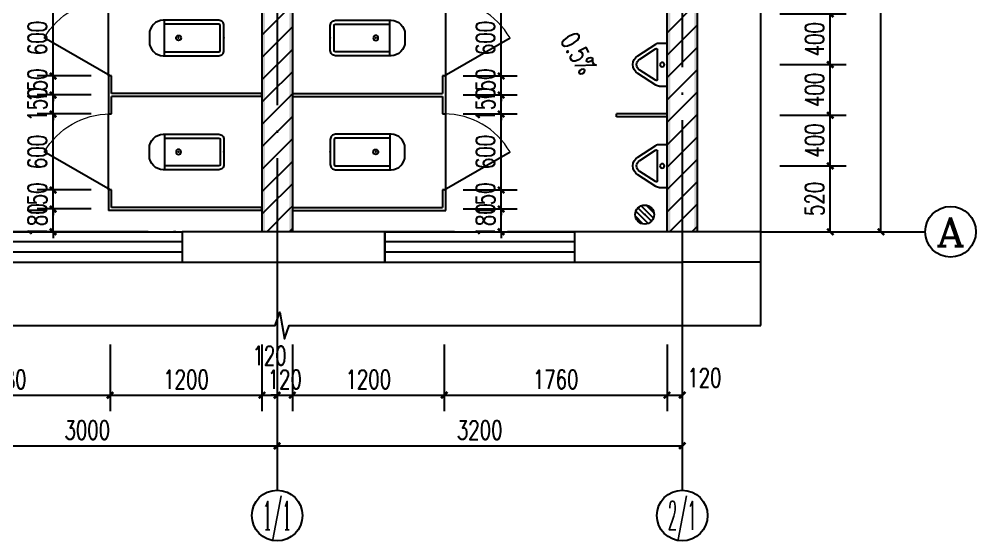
# Model space of a CAD drawing. Extents: x 13898408 to 14113608, y -853943 to -68012.
# Drawn here: x 14096503 to 14104062, y -836225 to -832106 of the extents above; entities that cross this region are included whole.
import ezdxf
from ezdxf.enums import TextEntityAlignment as Align

# ---------------------------------------------------------------- set-up
doc = ezdxf.new("R2010")
doc.units = 0
doc.header["$LTSCALE"] = 1000
doc.header["$MEASUREMENT"] = 0
doc.linetypes.add('DOTE', pattern=[2.42, 2, -0.2, 0.02, -0.2])
for name, color, linetype in [('AXIS', 3, 'Continuous'), ('AXIS_TEXT', 7, 'Continuous'), ('DIM_SYMB', 3, 'Continuous'), ('DOTE', 1, 'DOTE'), ('LVTRY', 6, 'Continuous'), ('PUB_DIM', 3, 'Continuous'), ('PUB_HATCH', 8, 'Continuous'), ('PUB_TEXT', 7, 'Continuous'), ('PUB_WALL', 9, 'Continuous'), ('WALL', 9, 'Continuous'), ('WALL-PARAPET', 6, 'Continuous'), ('WINDOW', 4, 'Continuous')]:
    doc.layers.add(name, color=color, linetype=linetype)
doc.styles.add('_TCH_AXIS', font='COMPLEX', dxfattribs={"bigfont": 'GBCBIG'})
doc.styles.add('_TCH_DIM', font='SIMPLEX', dxfattribs={"bigfont": 'GBCBIG'})
doc.styles.add('_TCH_DIM_T3', font='SIMPLEX', dxfattribs={"width": 0.705882, "bigfont": 'GBCBIG'})
doc.styles.add('COMPLEX', font='COMPLEX')
doc.dimstyles.new('_TCH_ARCH&&50', dxfattribs={"dimtxt": 148.75, "dimasz": 50, "dimexe": 125, "dimexo": 150, "dimgap": 50, "dimtad": 1, "dimdec": 0, "dimzin": 0, "dimdsep": 46, "dimtxsty": '_TCH_DIM_T3', "dimblk": 'ARCHTICK', "dimcen": 0.09, "dimclrt": 7, "dimazin": 2, "dimtfac": 1, "dimtdec": 0, "dimtix": 1, "dimtmove": 2, "dimatfit": 3, "dimfxl": 0, "dimtolj": 1, "dimtzin": 0, "dimarcsym": 0})
pattern_1 = [(45, (0, 89.76), (-88.388383, 88.388383), [])]

# ---------------------------------------------------------------- blocks, each defined once
blk = doc.blocks.new('$lvtry$00000171')
for p, q in [((-74.2, 10.6), (-10.6, 74.2)), ((-69.8, -27.4), (27.4, 69.8)), ((-53, -53), (53, 53)), ((-27.4, -69.8), (69.8, 27.4)), ((10.6, -74.2), (74.2, -10.6))]:
    blk.add_line(p, q)
blk.add_circle((0, 0), 75)
blk.add_point((0, 0))
blk = doc.blocks.new('$lvtry$00000007')
for p, q in [((-170, 0, 0), (170, 0, 0)), ((-170, -61.1, 0), (-170, 0, 0)), ((170, -61.1, 0), (170, 0, 0)), ((-161.9, -88.4, 0), (-69.3, -230.6, 0)), ((-124.2, -91.5, 0), (-43.3, -215.6, 0)), ((-115.8, -76, 0), (115.8, -76, 0)), ((43.3, -215.6, 0), (124.2, -91.5, 0)), ((69.3, -230.6, 0), (161.9, -88.4, 0))]:
    blk.add_line(p, q)
blk.add_circle((0, -38, 0), 17.7)
for centre, radius, start, end in [((-120, -61.1, 0), 50, 180, 213.0863), ((120, -61.1, 0), 50, 326.9137, 0), ((-115.8, -86, 0), 10, 90, 213.0863), ((115.8, -86, 0), 10, 326.9137, 90), ((0, -190.6, 0), 50, 210, 330), ((0, -190.6, 0), 80, 210, 330)]:
    blk.add_arc(centre, radius, start, end)
blk = doc.blocks.new('$TCHSYS$APDOOR2D')
blk.add_line((0.5, 0), (0, 0.866))
at = {"lineweight": 13}
blk.add_arc((0.5, 0), 1, 120, 180, dxfattribs=at)
blk = doc.blocks.new('$lvtry$00000200')
at = {"color": 0}
for p, q in [((-109.8, -40, 0), (-109.8, -469.7, 0)), ((99.8, -30, 0), (-99.8, -30, 0)), ((109.8, -469.7, 0), (109.8, -40, 0))]:
    blk.add_line(p, q, dxfattribs=at)
at = {"color": 0, "elevation": 0}
blk.add_lwpolyline([(99.8, 0), (-99.8, 0, 0.414214), (-139.8, -40), (-139.8, -479.7, 0.414214), (-29.8, -589.7), (29.8, -589.7, 0.414214), (139.8, -479.7), (139.8, -40, 0.414214)], format="xyb", close=True, dxfattribs=at)
blk.add_lwpolyline([(139.8, -469.7), (-139.8, -469.7)], dxfattribs=at)
at = {"color": 0}
blk.add_circle((0, -358.6, 0), 20, dxfattribs=at)
for centre, start, end in [((-99.8, -40, 0), 90, 180), ((99.8, -40, 0), 0, 90)]:
    blk.add_arc(centre, 10, start, end, dxfattribs=at)
for p in [(0, 0), (0, -358.6, 0)]:
    blk.add_point(p, dxfattribs=at)
blk = doc.blocks.new('$TCHSYS$WIN2D')
for p, q in [((-0.5, 0.5), (0.5, 0.5)), ((-0.5, 0.5), (-0.5, -0.5)), ((0.5, 0.5), (0.5, -0.5)), ((0.5, 0.1667), (-0.5, 0.1667)), ((0.5, -0.1667), (-0.5, -0.1667)), ((-0.5, -0.5), (0.5, -0.5))]:
    blk.add_line(p, q)
blk = doc.blocks.new('_AXISO')
blk.add_circle((0, 0), 0.5)
at = {"layer": 'AXIS_TEXT', "style": 'COMPLEX', "width": 1.041667}
blk.add_attdef('A', text='', height=0.56, dxfattribs=at).set_placement((-0.25, -0.28), (0.25, -0.28), align=Align.FIT)
blk = doc.blocks.new('_ArchTick')
at = {"color": 0, "linetype": 'ByBlock', "const_width": 0.4}
blk.add_lwpolyline([(-0.5, -0.5), (0.5, 0.5)], dxfattribs=at)
blk = doc.blocks.new('*D898')
at = {"layer": 'AXIS', "color": 0, "lineweight": -2}
for p, q in [((14098541.8, -834674.5), (14098541.8, -835599.5)), ((14101741.8, -834674.5), (14101741.8, -835599.5)), ((14098541.8, -835474.5), (14101741.8, -835474.5))]:
    blk.add_line(p, q, dxfattribs=at)
at = {"layer": 'Defpoints', "color": 0}
for p in [(14098541.8, -834524.5), (14101741.8, -834524.5), (14101741.8, -835474.5)]:
    blk.add_point(p, dxfattribs=at)
at = {"layer": 'AXIS', "color": 0, "lineweight": -2, "xscale": 50, "yscale": 50, "zscale": 50, "rotation": 180}
blk.add_blockref('_ArchTick', (14098541.8, -835474.5), dxfattribs=at)
at = {"layer": 'AXIS', "color": 0, "lineweight": -2, "xscale": 50, "yscale": 50, "zscale": 50}
blk.add_blockref('_ArchTick', (14101741.8, -835474.5), dxfattribs=at)
at = {"layer": 'AXIS', "color": 7, "insert": (14100141.8, -835350.2), "char_height": 148.75, "attachment_point": 5, "style": '_TCH_DIM_T3'}
blk.add_mtext('\\A1;3200', dxfattribs=at)
blk = doc.blocks.new('*D899')
at = {"layer": 'AXIS', "color": 0, "lineweight": -2}
for p, q in [((14095541.8, -834674.5), (14095541.8, -835599.5)), ((14098541.8, -834674.5), (14098541.8, -835599.5)), ((14095541.8, -835474.5), (14098541.8, -835474.5))]:
    blk.add_line(p, q, dxfattribs=at)
at = {"layer": 'Defpoints', "color": 0}
for p in [(14095541.8, -834524.5), (14098541.8, -834524.5), (14098541.8, -835474.5)]:
    blk.add_point(p, dxfattribs=at)
at = {"layer": 'AXIS', "color": 0, "lineweight": -2, "xscale": 50, "yscale": 50, "zscale": 50, "rotation": 180}
blk.add_blockref('_ArchTick', (14095541.8, -835474.5), dxfattribs=at)
at = {"layer": 'AXIS', "color": 0, "lineweight": -2, "xscale": 50, "yscale": 50, "zscale": 50}
blk.add_blockref('_ArchTick', (14098541.8, -835474.5), dxfattribs=at)
at = {"layer": 'AXIS', "color": 7, "insert": (14097041.8, -835350.2), "char_height": 148.75, "attachment_point": 5, "style": '_TCH_DIM_T3'}
blk.add_mtext('\\A1;3000', dxfattribs=at)
blk = doc.blocks.new('*D900')
at = {"layer": 'AXIS', "color": 0, "lineweight": -2}
for p, q in [((14101621.8, -834674.5), (14101621.8, -835199.5)), ((14101741.8, -834674.5), (14101741.8, -835199.5)), ((14101621.8, -835074.5), (14101741.8, -835074.5))]:
    blk.add_line(p, q, dxfattribs=at)
at = {"layer": 'Defpoints', "color": 0}
for p in [(14101621.8, -834524.5), (14101741.8, -834524.5), (14101741.8, -835074.5)]:
    blk.add_point(p, dxfattribs=at)
at = {"layer": 'AXIS', "color": 0, "lineweight": -2, "xscale": 50, "yscale": 50, "zscale": 50, "rotation": 180}
blk.add_blockref('_ArchTick', (14101621.8, -835074.5), dxfattribs=at)
at = {"layer": 'AXIS', "color": 0, "lineweight": -2, "xscale": 50, "yscale": 50, "zscale": 50}
blk.add_blockref('_ArchTick', (14101741.8, -835074.5), dxfattribs=at)
at = {"layer": 'AXIS', "color": 7, "insert": (14101916.8, -834937), "char_height": 148.75, "attachment_point": 5, "style": '_TCH_DIM_T3'}
blk.add_mtext('\\A1;120', dxfattribs=at)
blk = doc.blocks.new('*D901')
at = {"layer": 'AXIS', "color": 0, "lineweight": -2}
for p, q in [((14099861.8, -834674.5), (14099861.8, -835199.5)), ((14101621.8, -834674.5), (14101621.8, -835199.5)), ((14099861.8, -835074.5), (14101621.8, -835074.5))]:
    blk.add_line(p, q, dxfattribs=at)
at = {"layer": 'Defpoints', "color": 0}
for p in [(14099861.8, -834524.5), (14101621.8, -834524.5), (14101621.8, -835074.5)]:
    blk.add_point(p, dxfattribs=at)
at = {"layer": 'AXIS', "color": 0, "lineweight": -2, "xscale": 50, "yscale": 50, "zscale": 50, "rotation": 180}
blk.add_blockref('_ArchTick', (14099861.8, -835074.5), dxfattribs=at)
at = {"layer": 'AXIS', "color": 0, "lineweight": -2, "xscale": 50, "yscale": 50, "zscale": 50}
blk.add_blockref('_ArchTick', (14101621.8, -835074.5), dxfattribs=at)
at = {"layer": 'AXIS', "color": 7, "insert": (14100741.8, -834950.2), "char_height": 148.75, "attachment_point": 5, "style": '_TCH_DIM_T3'}
blk.add_mtext('\\A1;1760', dxfattribs=at)
blk = doc.blocks.new('*D902')
at = {"layer": 'AXIS', "color": 0, "lineweight": -2}
for p, q in [((14098661.8, -834674.5), (14098661.8, -835199.5)), ((14099861.8, -834674.5), (14099861.8, -835199.5)), ((14098661.8, -835074.5), (14099861.8, -835074.5))]:
    blk.add_line(p, q, dxfattribs=at)
at = {"layer": 'Defpoints', "color": 0}
for p in [(14098661.8, -834524.5), (14099861.8, -834524.5), (14099861.8, -835074.5)]:
    blk.add_point(p, dxfattribs=at)
at = {"layer": 'AXIS', "color": 0, "lineweight": -2, "xscale": 50, "yscale": 50, "zscale": 50, "rotation": 180}
blk.add_blockref('_ArchTick', (14098661.8, -835074.5), dxfattribs=at)
at = {"layer": 'AXIS', "color": 0, "lineweight": -2, "xscale": 50, "yscale": 50, "zscale": 50}
blk.add_blockref('_ArchTick', (14099861.8, -835074.5), dxfattribs=at)
at = {"layer": 'AXIS', "color": 7, "insert": (14099261.8, -834950.2), "char_height": 148.75, "attachment_point": 5, "style": '_TCH_DIM_T3'}
blk.add_mtext('\\A1;1200', dxfattribs=at)
blk = doc.blocks.new('*D903')
at = {"layer": 'AXIS', "color": 0, "lineweight": -2}
for p, q in [((14098541.8, -834674.5), (14098541.8, -835199.5)), ((14098661.8, -834674.5), (14098661.8, -835199.5)), ((14098541.8, -835074.5), (14098491.8, -835074.5)), ((14098541.8, -835074.5), (14098661.8, -835074.5)), ((14098661.8, -835074.5), (14098711.8, -835074.5))]:
    blk.add_line(p, q, dxfattribs=at)
at = {"layer": 'Defpoints', "color": 0}
for p in [(14098541.8, -834524.5), (14098661.8, -834524.5), (14098661.8, -835074.5)]:
    blk.add_point(p, dxfattribs=at)
at = {"layer": 'AXIS', "color": 0, "lineweight": -2, "xscale": 50, "yscale": 50, "zscale": 50}
blk.add_blockref('_ArchTick', (14098541.8, -835074.5), dxfattribs=at)
at = {"layer": 'AXIS', "color": 0, "lineweight": -2, "xscale": 50, "yscale": 50, "zscale": 50, "rotation": 180}
blk.add_blockref('_ArchTick', (14098661.8, -835074.5), dxfattribs=at)
at = {"layer": 'AXIS', "color": 7, "insert": (14098601.8, -834950.2), "char_height": 148.75, "attachment_point": 5, "style": '_TCH_DIM_T3'}
blk.add_mtext('\\A1;120', dxfattribs=at)
blk = doc.blocks.new('*D904')
at = {"layer": 'AXIS', "color": 0, "lineweight": -2}
for p, q in [((14098421.8, -834674.5), (14098421.8, -835199.5)), ((14098541.8, -834674.5), (14098541.8, -835199.5)), ((14098421.8, -835074.5), (14098541.8, -835074.5))]:
    blk.add_line(p, q, dxfattribs=at)
at = {"layer": 'Defpoints', "color": 0}
for p in [(14098421.8, -834524.5), (14098541.8, -834524.5), (14098541.8, -835074.5)]:
    blk.add_point(p, dxfattribs=at)
at = {"layer": 'AXIS', "color": 0, "lineweight": -2, "xscale": 50, "yscale": 50, "zscale": 50, "rotation": 180}
blk.add_blockref('_ArchTick', (14098421.8, -835074.5), dxfattribs=at)
at = {"layer": 'AXIS', "color": 0, "lineweight": -2, "xscale": 50, "yscale": 50, "zscale": 50}
blk.add_blockref('_ArchTick', (14098541.8, -835074.5), dxfattribs=at)
at = {"layer": 'AXIS', "color": 7, "insert": (14098481.8, -834762), "char_height": 148.75, "attachment_point": 5, "style": '_TCH_DIM_T3'}
blk.add_mtext('\\A1;120', dxfattribs=at)
blk = doc.blocks.new('*D905')
at = {"layer": 'AXIS', "color": 0, "lineweight": -2}
for p, q in [((14097221.8, -834674.5), (14097221.8, -835199.5)), ((14098421.8, -834674.5), (14098421.8, -835199.5)), ((14097221.8, -835074.5), (14098421.8, -835074.5))]:
    blk.add_line(p, q, dxfattribs=at)
at = {"layer": 'Defpoints', "color": 0}
for p in [(14097221.8, -834524.5), (14098421.8, -834524.5), (14098421.8, -835074.5)]:
    blk.add_point(p, dxfattribs=at)
at = {"layer": 'AXIS', "color": 0, "lineweight": -2, "xscale": 50, "yscale": 50, "zscale": 50, "rotation": 180}
blk.add_blockref('_ArchTick', (14097221.8, -835074.5), dxfattribs=at)
at = {"layer": 'AXIS', "color": 0, "lineweight": -2, "xscale": 50, "yscale": 50, "zscale": 50}
blk.add_blockref('_ArchTick', (14098421.8, -835074.5), dxfattribs=at)
at = {"layer": 'AXIS', "color": 7, "insert": (14097821.8, -834950.2), "char_height": 148.75, "attachment_point": 5, "style": '_TCH_DIM_T3'}
blk.add_mtext('\\A1;1200', dxfattribs=at)
blk = doc.blocks.new('*D906')
at = {"layer": 'AXIS', "color": 0, "lineweight": -2}
for p, q in [((14095541.8, -834674.5), (14095541.8, -835199.5)), ((14097221.8, -834674.5), (14097221.8, -835199.5)), ((14095541.8, -835074.5), (14097221.8, -835074.5))]:
    blk.add_line(p, q, dxfattribs=at)
at = {"layer": 'Defpoints', "color": 0}
for p in [(14095541.8, -834524.5), (14097221.8, -834524.5), (14097221.8, -835074.5)]:
    blk.add_point(p, dxfattribs=at)
at = {"layer": 'AXIS', "color": 0, "lineweight": -2, "xscale": 50, "yscale": 50, "zscale": 50, "rotation": 180}
blk.add_blockref('_ArchTick', (14095541.8, -835074.5), dxfattribs=at)
at = {"layer": 'AXIS', "color": 0, "lineweight": -2, "xscale": 50, "yscale": 50, "zscale": 50}
blk.add_blockref('_ArchTick', (14097221.8, -835074.5), dxfattribs=at)
at = {"layer": 'AXIS', "color": 7, "insert": (14096381.8, -834950.2), "char_height": 148.75, "attachment_point": 5, "style": '_TCH_DIM_T3'}
blk.add_mtext('\\A1;1680', dxfattribs=at)
blk = doc.blocks.new('*D907')
at = {"layer": 'AXIS', "color": 0, "lineweight": -2}
for p, q in [((14102511.8, -828684.5), (14103436.8, -828684.5)), ((14103311.8, -833784.5), (14103311.8, -828684.5)), ((14102511.8, -833784.5), (14103436.8, -833784.5))]:
    blk.add_line(p, q, dxfattribs=at)
at = {"layer": 'Defpoints', "color": 0}
for p in [(14102361.8, -828684.5), (14103311.8, -828684.5), (14102361.8, -833784.5)]:
    blk.add_point(p, dxfattribs=at)
at = {"layer": 'AXIS', "color": 0, "lineweight": -2, "xscale": 50, "yscale": 50, "zscale": 50}
for p, rotation in [((14103311.8, -828684.5), 90), ((14103311.8, -833784.5), 270)]:
    blk.add_blockref('_ArchTick', p, dxfattribs=dict(at, rotation=rotation))
at = {"layer": 'AXIS', "color": 7, "insert": (14103187.4, -831234.5), "char_height": 148.75, "attachment_point": 5, "rotation": 90, "style": '_TCH_DIM_T3'}
blk.add_mtext('\\A1;5100', dxfattribs=at)
blk = doc.blocks.new('*D908')
at = {"layer": 'AXIS', "color": 0, "lineweight": -2}
for p, q in [((14102511.8, -833264.5), (14103036.8, -833264.5)), ((14102911.8, -833784.5), (14102911.8, -833264.5)), ((14102511.8, -833784.5), (14103036.8, -833784.5))]:
    blk.add_line(p, q, dxfattribs=at)
at = {"layer": 'Defpoints', "color": 0}
for p in [(14102361.8, -833264.5), (14102911.8, -833264.5), (14102361.8, -833784.5)]:
    blk.add_point(p, dxfattribs=at)
at = {"layer": 'AXIS', "color": 0, "lineweight": -2, "xscale": 50, "yscale": 50, "zscale": 50}
for p, rotation in [((14102911.8, -833264.5), 90), ((14102911.8, -833784.5), 270)]:
    blk.add_blockref('_ArchTick', p, dxfattribs=dict(at, rotation=rotation))
at = {"layer": 'AXIS', "color": 7, "insert": (14102787.4, -833524.5), "char_height": 148.75, "attachment_point": 5, "rotation": 90, "style": '_TCH_DIM_T3'}
blk.add_mtext('\\A1;520', dxfattribs=at)
blk = doc.blocks.new('*D909')
at = {"layer": 'AXIS', "color": 0, "lineweight": -2}
for p, q in [((14102511.8, -832864.5), (14103036.8, -832864.5)), ((14102911.8, -833264.5), (14102911.8, -832864.5)), ((14102511.8, -833264.5), (14103036.8, -833264.5))]:
    blk.add_line(p, q, dxfattribs=at)
at = {"layer": 'Defpoints', "color": 0}
for p in [(14102361.8, -832864.5), (14102911.8, -832864.5), (14102361.8, -833264.5)]:
    blk.add_point(p, dxfattribs=at)
at = {"layer": 'AXIS', "color": 0, "lineweight": -2, "xscale": 50, "yscale": 50, "zscale": 50}
for p, rotation in [((14102911.8, -832864.5), 90), ((14102911.8, -833264.5), 270)]:
    blk.add_blockref('_ArchTick', p, dxfattribs=dict(at, rotation=rotation))
at = {"layer": 'AXIS', "color": 7, "insert": (14102787.4, -833064.5), "char_height": 148.75, "attachment_point": 5, "rotation": 90, "style": '_TCH_DIM_T3'}
blk.add_mtext('\\A1;400', dxfattribs=at)
blk = doc.blocks.new('*D910')
at = {"layer": 'AXIS', "color": 0, "lineweight": -2}
for p, q in [((14102511.8, -832464.5), (14103036.8, -832464.5)), ((14102911.8, -832864.5), (14102911.8, -832464.5)), ((14102511.8, -832864.5), (14103036.8, -832864.5))]:
    blk.add_line(p, q, dxfattribs=at)
at = {"layer": 'Defpoints', "color": 0}
for p in [(14102361.8, -832464.5), (14102911.8, -832464.5), (14102361.8, -832864.5)]:
    blk.add_point(p, dxfattribs=at)
at = {"layer": 'AXIS', "color": 0, "lineweight": -2, "xscale": 50, "yscale": 50, "zscale": 50}
for p, rotation in [((14102911.8, -832464.5), 90), ((14102911.8, -832864.5), 270)]:
    blk.add_blockref('_ArchTick', p, dxfattribs=dict(at, rotation=rotation))
at = {"layer": 'AXIS', "color": 7, "insert": (14102787.4, -832664.5), "char_height": 148.75, "attachment_point": 5, "rotation": 90, "style": '_TCH_DIM_T3'}
blk.add_mtext('\\A1;400', dxfattribs=at)
blk = doc.blocks.new('*D911')
at = {"layer": 'AXIS', "color": 0, "lineweight": -2}
for p, q in [((14102511.8, -832064.5), (14103036.8, -832064.5)), ((14102911.8, -832464.5), (14102911.8, -832064.5)), ((14102511.8, -832464.5), (14103036.8, -832464.5))]:
    blk.add_line(p, q, dxfattribs=at)
at = {"layer": 'Defpoints', "color": 0}
for p in [(14102361.8, -832064.5), (14102911.8, -832064.5), (14102361.8, -832464.5)]:
    blk.add_point(p, dxfattribs=at)
at = {"layer": 'AXIS', "color": 0, "lineweight": -2, "xscale": 50, "yscale": 50, "zscale": 50}
for p, rotation in [((14102911.8, -832064.5), 90), ((14102911.8, -832464.5), 270)]:
    blk.add_blockref('_ArchTick', p, dxfattribs=dict(at, rotation=rotation))
at = {"layer": 'AXIS', "color": 7, "insert": (14102787.4, -832264.5), "char_height": 148.75, "attachment_point": 5, "rotation": 90, "style": '_TCH_DIM_T3'}
blk.add_mtext('\\A1;400', dxfattribs=at)
blk = doc.blocks.new('*D930')
at = {"layer": 'Defpoints', "color": 0}
for p in [(14096771.8, -833604.5), (14097221.8, -833604.5), (14097221.8, -833784.5)]:
    blk.add_point(p, dxfattribs=at)
at = {"layer": 'PUB_DIM', "color": 0, "lineweight": -2}
for p, q in [((14097071.8, -833604.5), (14096646.8, -833604.5)), ((14096771.8, -833604.5), (14096771.8, -833554.5)), ((14096771.8, -833784.5), (14096771.8, -833604.5)), ((14097071.8, -833784.5), (14096646.8, -833784.5)), ((14096771.8, -833784.5), (14096771.8, -833834.5))]:
    blk.add_line(p, q, dxfattribs=at)
at = {"layer": 'PUB_DIM', "color": 0, "lineweight": -2, "xscale": 50, "yscale": 50, "zscale": 50}
for p, rotation in [((14096771.8, -833604.5), 270), ((14096771.8, -833784.5), 90)]:
    blk.add_blockref('_ArchTick', p, dxfattribs=dict(at, rotation=rotation))
at = {"layer": 'PUB_DIM', "color": 7, "insert": (14096647.4, -833694.5), "char_height": 148.75, "attachment_point": 5, "rotation": 90, "style": '_TCH_DIM_T3'}
blk.add_mtext('\\A1;180', dxfattribs=at)
blk = doc.blocks.new('*D931')
at = {"layer": 'Defpoints', "color": 0}
for p in [(14096771.8, -833454.5), (14097221.8, -833454.5), (14097221.8, -833604.5)]:
    blk.add_point(p, dxfattribs=at)
at = {"layer": 'PUB_DIM', "color": 0, "lineweight": -2}
for p, q in [((14097071.8, -833454.5), (14096646.8, -833454.5)), ((14096771.8, -833454.5), (14096771.8, -833404.5)), ((14096771.8, -833604.5), (14096771.8, -833454.5)), ((14097071.8, -833604.5), (14096646.8, -833604.5)), ((14096771.8, -833604.5), (14096771.8, -833654.5))]:
    blk.add_line(p, q, dxfattribs=at)
at = {"layer": 'PUB_DIM', "color": 0, "lineweight": -2, "xscale": 50, "yscale": 50, "zscale": 50}
for p, rotation in [((14096771.8, -833454.5), 270), ((14096771.8, -833604.5), 90)]:
    blk.add_blockref('_ArchTick', p, dxfattribs=dict(at, rotation=rotation))
at = {"layer": 'PUB_DIM', "color": 7, "insert": (14096647.4, -833529.5), "char_height": 148.75, "attachment_point": 5, "rotation": 90, "style": '_TCH_DIM_T3'}
blk.add_mtext('\\A1;150', dxfattribs=at)
blk = doc.blocks.new('*D932')
at = {"layer": 'Defpoints', "color": 0}
for p in [(14096771.8, -832854.5), (14097221.8, -832854.5), (14097221.8, -833454.5)]:
    blk.add_point(p, dxfattribs=at)
at = {"layer": 'PUB_DIM', "color": 0, "lineweight": -2}
for p, q in [((14097071.8, -832854.5), (14096646.8, -832854.5)), ((14096771.8, -833454.5), (14096771.8, -832854.5)), ((14097071.8, -833454.5), (14096646.8, -833454.5))]:
    blk.add_line(p, q, dxfattribs=at)
at = {"layer": 'PUB_DIM', "color": 0, "lineweight": -2, "xscale": 50, "yscale": 50, "zscale": 50}
for p, rotation in [((14096771.8, -832854.5), 90), ((14096771.8, -833454.5), 270)]:
    blk.add_blockref('_ArchTick', p, dxfattribs=dict(at, rotation=rotation))
at = {"layer": 'PUB_DIM', "color": 7, "insert": (14096647.4, -833154.5), "char_height": 148.75, "attachment_point": 5, "rotation": 90, "style": '_TCH_DIM_T3'}
blk.add_mtext('\\A1;600', dxfattribs=at)
blk = doc.blocks.new('*D933')
at = {"layer": 'Defpoints', "color": 0}
for p in [(14096771.8, -832704.5), (14097221.8, -832704.5), (14097221.8, -832854.5)]:
    blk.add_point(p, dxfattribs=at)
at = {"layer": 'PUB_DIM', "color": 0, "lineweight": -2}
for p, q in [((14097071.8, -832704.5), (14096646.8, -832704.5)), ((14096771.8, -832704.5), (14096771.8, -832654.5)), ((14096771.8, -832854.5), (14096771.8, -832704.5)), ((14097071.8, -832854.5), (14096646.8, -832854.5)), ((14096771.8, -832854.5), (14096771.8, -832904.5))]:
    blk.add_line(p, q, dxfattribs=at)
at = {"layer": 'PUB_DIM', "color": 0, "lineweight": -2, "xscale": 50, "yscale": 50, "zscale": 50}
for p, rotation in [((14096771.8, -832704.5), 270), ((14096771.8, -832854.5), 90)]:
    blk.add_blockref('_ArchTick', p, dxfattribs=dict(at, rotation=rotation))
at = {"layer": 'PUB_DIM', "color": 7, "insert": (14096647.4, -832779.5), "char_height": 148.75, "attachment_point": 5, "rotation": 90, "style": '_TCH_DIM_T3'}
blk.add_mtext('\\A1;150', dxfattribs=at)
blk = doc.blocks.new('*D934')
at = {"layer": 'Defpoints', "color": 0}
for p in [(14096771.8, -832554.5), (14097221.8, -832554.5), (14097221.8, -832704.5)]:
    blk.add_point(p, dxfattribs=at)
at = {"layer": 'PUB_DIM', "color": 0, "lineweight": -2}
for p, q in [((14097071.8, -832554.5), (14096646.8, -832554.5)), ((14096771.8, -832554.5), (14096771.8, -832504.5)), ((14096771.8, -832704.5), (14096771.8, -832554.5)), ((14097071.8, -832704.5), (14096646.8, -832704.5)), ((14096771.8, -832704.5), (14096771.8, -832754.5))]:
    blk.add_line(p, q, dxfattribs=at)
at = {"layer": 'PUB_DIM', "color": 0, "lineweight": -2, "xscale": 50, "yscale": 50, "zscale": 50}
for p, rotation in [((14096771.8, -832554.5), 270), ((14096771.8, -832704.5), 90)]:
    blk.add_blockref('_ArchTick', p, dxfattribs=dict(at, rotation=rotation))
at = {"layer": 'PUB_DIM', "color": 7, "insert": (14096647.4, -832629.5), "char_height": 148.75, "attachment_point": 5, "rotation": 90, "style": '_TCH_DIM_T3'}
blk.add_mtext('\\A1;150', dxfattribs=at)
blk = doc.blocks.new('*D935')
at = {"layer": 'Defpoints', "color": 0}
for p in [(14096771.8, -831954.5), (14097221.8, -831954.5), (14097221.8, -832554.5)]:
    blk.add_point(p, dxfattribs=at)
at = {"layer": 'PUB_DIM', "color": 0, "lineweight": -2}
for p, q in [((14097071.8, -831954.5), (14096646.8, -831954.5)), ((14096771.8, -832554.5), (14096771.8, -831954.5)), ((14097071.8, -832554.5), (14096646.8, -832554.5))]:
    blk.add_line(p, q, dxfattribs=at)
at = {"layer": 'PUB_DIM', "color": 0, "lineweight": -2, "xscale": 50, "yscale": 50, "zscale": 50}
for p, rotation in [((14096771.8, -831954.5), 90), ((14096771.8, -832554.5), 270)]:
    blk.add_blockref('_ArchTick', p, dxfattribs=dict(at, rotation=rotation))
at = {"layer": 'PUB_DIM', "color": 7, "insert": (14096647.4, -832254.5), "char_height": 148.75, "attachment_point": 5, "rotation": 90, "style": '_TCH_DIM_T3'}
blk.add_mtext('\\A1;600', dxfattribs=at)
blk = doc.blocks.new('*D941')
at = {"layer": 'Defpoints', "color": 0}
for p in [(14099861.8, -833604.5), (14100311.8, -833604.5), (14099861.8, -833784.5)]:
    blk.add_point(p, dxfattribs=at)
at = {"layer": 'PUB_DIM', "color": 0, "lineweight": -2}
for p, q in [((14100011.8, -833604.5), (14100436.8, -833604.5)), ((14100311.8, -833604.5), (14100311.8, -833554.5)), ((14100311.8, -833784.5), (14100311.8, -833604.5)), ((14100011.8, -833784.5), (14100436.8, -833784.5)), ((14100311.8, -833784.5), (14100311.8, -833834.5))]:
    blk.add_line(p, q, dxfattribs=at)
at = {"layer": 'PUB_DIM', "color": 0, "lineweight": -2, "xscale": 50, "yscale": 50, "zscale": 50}
for p, rotation in [((14100311.8, -833604.5), 270), ((14100311.8, -833784.5), 90)]:
    blk.add_blockref('_ArchTick', p, dxfattribs=dict(at, rotation=rotation))
at = {"layer": 'PUB_DIM', "color": 7, "insert": (14100187.4, -833694.5), "char_height": 148.75, "attachment_point": 5, "rotation": 90, "style": '_TCH_DIM_T3'}
blk.add_mtext('\\A1;180', dxfattribs=at)
blk = doc.blocks.new('*D942')
at = {"layer": 'Defpoints', "color": 0}
for p in [(14099861.8, -833454.5), (14100311.8, -833454.5), (14099861.8, -833604.5)]:
    blk.add_point(p, dxfattribs=at)
at = {"layer": 'PUB_DIM', "color": 0, "lineweight": -2}
for p, q in [((14100011.8, -833454.5), (14100436.8, -833454.5)), ((14100311.8, -833454.5), (14100311.8, -833404.5)), ((14100311.8, -833604.5), (14100311.8, -833454.5)), ((14100011.8, -833604.5), (14100436.8, -833604.5)), ((14100311.8, -833604.5), (14100311.8, -833654.5))]:
    blk.add_line(p, q, dxfattribs=at)
at = {"layer": 'PUB_DIM', "color": 0, "lineweight": -2, "xscale": 50, "yscale": 50, "zscale": 50}
for p, rotation in [((14100311.8, -833454.5), 270), ((14100311.8, -833604.5), 90)]:
    blk.add_blockref('_ArchTick', p, dxfattribs=dict(at, rotation=rotation))
at = {"layer": 'PUB_DIM', "color": 7, "insert": (14100187.4, -833529.5), "char_height": 148.75, "attachment_point": 5, "rotation": 90, "style": '_TCH_DIM_T3'}
blk.add_mtext('\\A1;150', dxfattribs=at)
blk = doc.blocks.new('*D943')
at = {"layer": 'Defpoints', "color": 0}
for p in [(14099861.8, -832854.5), (14100311.8, -832854.5), (14099861.8, -833454.5)]:
    blk.add_point(p, dxfattribs=at)
at = {"layer": 'PUB_DIM', "color": 0, "lineweight": -2}
for p, q in [((14100011.8, -832854.5), (14100436.8, -832854.5)), ((14100311.8, -833454.5), (14100311.8, -832854.5)), ((14100011.8, -833454.5), (14100436.8, -833454.5))]:
    blk.add_line(p, q, dxfattribs=at)
at = {"layer": 'PUB_DIM', "color": 0, "lineweight": -2, "xscale": 50, "yscale": 50, "zscale": 50}
for p, rotation in [((14100311.8, -832854.5), 90), ((14100311.8, -833454.5), 270)]:
    blk.add_blockref('_ArchTick', p, dxfattribs=dict(at, rotation=rotation))
at = {"layer": 'PUB_DIM', "color": 7, "insert": (14100187.4, -833154.5), "char_height": 148.75, "attachment_point": 5, "rotation": 90, "style": '_TCH_DIM_T3'}
blk.add_mtext('\\A1;600', dxfattribs=at)
blk = doc.blocks.new('*D944')
at = {"layer": 'Defpoints', "color": 0}
for p in [(14099861.8, -832704.5), (14100311.8, -832704.5), (14099861.8, -832854.5)]:
    blk.add_point(p, dxfattribs=at)
at = {"layer": 'PUB_DIM', "color": 0, "lineweight": -2}
for p, q in [((14100011.8, -832704.5), (14100436.8, -832704.5)), ((14100311.8, -832704.5), (14100311.8, -832654.5)), ((14100311.8, -832854.5), (14100311.8, -832704.5)), ((14100011.8, -832854.5), (14100436.8, -832854.5)), ((14100311.8, -832854.5), (14100311.8, -832904.5))]:
    blk.add_line(p, q, dxfattribs=at)
at = {"layer": 'PUB_DIM', "color": 0, "lineweight": -2, "xscale": 50, "yscale": 50, "zscale": 50}
for p, rotation in [((14100311.8, -832704.5), 270), ((14100311.8, -832854.5), 90)]:
    blk.add_blockref('_ArchTick', p, dxfattribs=dict(at, rotation=rotation))
at = {"layer": 'PUB_DIM', "color": 7, "insert": (14100187.4, -832779.5), "char_height": 148.75, "attachment_point": 5, "rotation": 90, "style": '_TCH_DIM_T3'}
blk.add_mtext('\\A1;150', dxfattribs=at)
blk = doc.blocks.new('*D945')
at = {"layer": 'Defpoints', "color": 0}
for p in [(14099861.8, -832554.5), (14100311.8, -832554.5), (14099861.8, -832704.5)]:
    blk.add_point(p, dxfattribs=at)
at = {"layer": 'PUB_DIM', "color": 0, "lineweight": -2}
for p, q in [((14100011.8, -832554.5), (14100436.8, -832554.5)), ((14100311.8, -832554.5), (14100311.8, -832504.5)), ((14100311.8, -832704.5), (14100311.8, -832554.5)), ((14100011.8, -832704.5), (14100436.8, -832704.5)), ((14100311.8, -832704.5), (14100311.8, -832754.5))]:
    blk.add_line(p, q, dxfattribs=at)
at = {"layer": 'PUB_DIM', "color": 0, "lineweight": -2, "xscale": 50, "yscale": 50, "zscale": 50}
for p, rotation in [((14100311.8, -832554.5), 270), ((14100311.8, -832704.5), 90)]:
    blk.add_blockref('_ArchTick', p, dxfattribs=dict(at, rotation=rotation))
at = {"layer": 'PUB_DIM', "color": 7, "insert": (14100187.4, -832629.5), "char_height": 148.75, "attachment_point": 5, "rotation": 90, "style": '_TCH_DIM_T3'}
blk.add_mtext('\\A1;150', dxfattribs=at)
blk = doc.blocks.new('*D946')
at = {"layer": 'Defpoints', "color": 0}
for p in [(14099861.8, -831954.5), (14100311.8, -831954.5), (14099861.8, -832554.5)]:
    blk.add_point(p, dxfattribs=at)
at = {"layer": 'PUB_DIM', "color": 0, "lineweight": -2}
for p, q in [((14100011.8, -831954.5), (14100436.8, -831954.5)), ((14100311.8, -832554.5), (14100311.8, -831954.5)), ((14100011.8, -832554.5), (14100436.8, -832554.5))]:
    blk.add_line(p, q, dxfattribs=at)
at = {"layer": 'PUB_DIM', "color": 0, "lineweight": -2, "xscale": 50, "yscale": 50, "zscale": 50}
for p, rotation in [((14100311.8, -831954.5), 90), ((14100311.8, -832554.5), 270)]:
    blk.add_blockref('_ArchTick', p, dxfattribs=dict(at, rotation=rotation))
at = {"layer": 'PUB_DIM', "color": 7, "insert": (14100187.4, -832254.5), "char_height": 148.75, "attachment_point": 5, "rotation": 90, "style": '_TCH_DIM_T3'}
blk.add_mtext('\\A1;600', dxfattribs=at)

msp = doc.modelspace()

# ---------------------------------------------------------------- hatches: boundary and pattern name
at = {"layer": 'PUB_HATCH'}
h = msp.add_hatch(dxfattribs=at)
h.set_pattern_fill('普通砖', color=256, scale=50, style=0)
h.set_pattern_definition(pattern_1)
h.paths.add_polyline_path([(14101861.8, -828804.5), (14101621.8, -828804.5), (14101621.8, -833784.5), (14101861.8, -833784.5)])
h = msp.add_hatch(dxfattribs=at)
h.set_pattern_fill('普通砖', color=256, scale=50, style=0)
h.set_pattern_definition(pattern_1)
h.paths.add_polyline_path([(14098661.8, -831804.5), (14098421.8, -831804.5), (14098421.8, -832704.5), (14098661.8, -832704.5)])
h = msp.add_hatch(dxfattribs=at)
h.set_pattern_fill('普通砖', color=256, scale=50, style=0)
h.set_pattern_definition(pattern_1)
h.paths.add_polyline_path([(14098661.8, -832704.5), (14098421.8, -832704.5), (14098421.8, -833604.5), (14098661.8, -833604.5)])
h = msp.add_hatch(dxfattribs=at)
h.set_pattern_fill('普通砖', color=256, scale=50, style=0)
h.set_pattern_definition(pattern_1)
h.paths.add_polyline_path([(14098661.8, -833604.5), (14098421.8, -833604.5), (14098421.8, -833784.5), (14098661.8, -833784.5)])
at = {"layer": 'PUB_WALL'}
for points in [[(14101646.8, -828804.5), (14101621.8, -828804.5), (14101621.8, -833784.5), (14101646.8, -833784.5)], [(14101861.8, -828804.5), (14101836.8, -828804.5), (14101836.8, -833784.5), (14101861.8, -833784.5)], [(14098421.8, -831804.5), (14098421.8, -832704.5), (14098446.8, -832704.5), (14098446.8, -831804.5)], [(14098661.8, -831804.5), (14098661.8, -832704.5), (14098636.8, -832704.5), (14098636.8, -831804.5)], [(14098421.8, -832704.5), (14098421.8, -833604.5), (14098446.8, -833604.5), (14098446.8, -832704.5)], [(14098661.8, -832704.5), (14098661.8, -833604.5), (14098636.8, -833604.5), (14098636.8, -832704.5)], [(14098421.8, -833604.5), (14098421.8, -833784.5), (14098446.8, -833784.5), (14098446.8, -833604.5)], [(14098661.8, -833604.5), (14098661.8, -833784.5), (14098636.8, -833784.5), (14098636.8, -833604.5)]]:
    msp.add_hatch(color=256, dxfattribs=at).paths.add_polyline_path(points)

# ---------------------------------------------------------------- linework, layer by layer
at = {"layer": 'AXIS'}
for p, q in [((14102361.8, -833784.5), (14103661.8, -833784.5)), ((14098541.8, -834524.5), (14098541.8, -835824.5)), ((14101741.8, -834524.5), (14101741.8, -835824.5))]:
    msp.add_line(p, q, dxfattribs=at)
at = {"layer": 'DIM_SYMB'}
for points in [[(14102361.8, -834524.5), (14102361.8, -831350.8), (14102256.8, -831312.6), (14102466.8, -831275.5), (14102361.8, -831238.3), (14102361.8, -828064.5)], [(14094801.8, -834524.5), (14098525.5, -834524.5), (14098563.7, -834419.5), (14098600.8, -834629.5), (14098638, -834524.5), (14102361.8, -834524.5)]]:
    msp.add_lwpolyline(points, dxfattribs=at)
msp.add_lwpolyline([(14100663.1, -832183.4, 0, 0, 0), (14100890.5, -832571.8, 40, 0, 0), (14100966.3, -832701.2, 0, 0, 0)], format="xyseb", dxfattribs=at)
at = {"layer": 'DOTE'}
for p, q in [((14101741.8, -828064.5), (14101741.8, -834524.5)), ((14098541.8, -830784.5), (14098541.8, -834524.5)), ((14102361.8, -833784.5), (14094801.8, -833784.5))]:
    msp.add_line(p, q, dxfattribs=at)
at = {"layer": 'LVTRY'}
for p, q in [((14097209.3, -832554.5, 400), (14097209.3, -831954.5, 400)), ((14099874.3, -832554.5, 400), (14099874.3, -831954.5, 400)), ((14097234.3, -832554.5), (14097209.3, -832554.5)), ((14097209.3, -832554.5), (14097209.3, -832704.5)), ((14097234.3, -832692), (14097234.3, -832554.5)), ((14099874.3, -832554.5), (14099849.3, -832554.5)), ((14099849.3, -832554.5), (14099849.3, -832692)), ((14099874.3, -832704.5), (14099874.3, -832554.5)), ((14097209.3, -832704.5), (14097209.3, -832854.5)), ((14098421.8, -832692), (14097234.3, -832692)), ((14098421.8, -832717), (14098421.8, -832692)), ((14098661.8, -832692), (14099849.3, -832692)), ((14099874.3, -832854.5), (14099874.3, -832704.5)), ((14098421.8, -832717), (14097234.3, -832717)), ((14097234.3, -832854.5), (14097234.3, -832717)), ((14098661.8, -832717), (14099849.3, -832717)), ((14099849.3, -832717), (14099849.3, -832854.5)), ((14097209.3, -832854.5), (14097234.3, -832854.5)), ((14097209.3, -833454.5, 400), (14097209.3, -832854.5, 400)), ((14099849.3, -832854.5), (14099874.3, -832854.5)), ((14099874.3, -833454.5, 400), (14099874.3, -832854.5, 400)), ((14101621.8, -832852), (14101221.8, -832852)), ((14101221.8, -832877), (14101221.8, -832852)), ((14101621.8, -832877), (14101621.8, -832852)), ((14101621.8, -832877), (14101221.8, -832877)), ((14097234.3, -833454.5), (14097209.3, -833454.5)), ((14097209.3, -833454.5), (14097209.3, -833617)), ((14097234.3, -833592), (14097234.3, -833454.5)), ((14099874.3, -833454.5), (14099849.3, -833454.5)), ((14099849.3, -833454.5), (14099849.3, -833592)), ((14099874.3, -833617), (14099874.3, -833454.5)), ((14098421.8, -833592), (14097234.3, -833592)), ((14098421.8, -833617), (14098421.8, -833592)), ((14098661.8, -833592), (14099849.3, -833592)), ((14098421.8, -833617), (14097209.3, -833617)), ((14098661.8, -833617), (14099874.3, -833617))]:
    msp.add_line(p, q, dxfattribs=at)
at = {"layer": 'WALL'}
for p, q in [((14101621.8, -833784.5), (14101621.8, -828804.5)), ((14101861.8, -833784.5), (14101861.8, -828804.5)), ((14098421.8, -831804.5), (14098421.8, -832704.5)), ((14098661.8, -831804.5), (14098661.8, -832704.5)), ((14098421.8, -832704.5), (14098421.8, -833604.5)), ((14098661.8, -832704.5), (14098661.8, -833604.5)), ((14098421.8, -833604.5), (14098421.8, -833784.5)), ((14098661.8, -833604.5), (14098661.8, -833784.5))]:
    msp.add_line(p, q, dxfattribs=at)
at = {"layer": 'WALL-PARAPET'}
for p, q in [((14098661.8, -833784.5), (14097791.8, -833784.5)), ((14097791.8, -833784.5), (14097791.8, -834024.5)), ((14099391.8, -833784.5), (14098661.8, -833784.5)), ((14099391.8, -834024.5), (14099391.8, -833784.5)), ((14101741.8, -833784.5), (14100891.8, -833784.5)), ((14100891.8, -833784.5), (14100891.8, -834024.5)), ((14102361.8, -833784.5), (14101741.8, -833784.5)), ((14102361.8, -834024.5), (14102361.8, -833784.5)), ((14097791.8, -834024.5), (14098661.8, -834024.5)), ((14098661.8, -834024.5), (14099391.8, -834024.5)), ((14100891.8, -834024.5), (14101741.8, -834024.5)), ((14102361.8, -834024.5), (14101741.8, -834024.5))]:
    msp.add_line(p, q, dxfattribs=at)

# ---------------------------------------------------------------- block references
at = {"layer": 'AXIS'}
ref = msp.add_blockref('_AXISO', (14103861.8, -833784.5), dxfattribs=dict(at, xscale=400, yscale=400, zscale=400))
ref.add_attrib('A', 'A', dxfattribs={"layer": 'AXIS_TEXT', "ltscale": 0.5, "height": 226.3, "style": '_TCH_AXIS', "width": 1.166667}).set_placement((14103748.6, -833897.7), (14103974.9, -833897.7), align=Align.FIT)
ref = msp.add_blockref('_AXISO', (14098541.8, -836024.5), dxfattribs=dict(at, xscale=400, yscale=400, zscale=400))
ref.add_attrib('A', '1/1', dxfattribs={"layer": 'AXIS_TEXT', "ltscale": 0.5, "height": 226.27, "style": '_TCH_AXIS', "width": 0.456522}).set_placement((14098428.6, -836137.7), (14098654.9, -836137.7), align=Align.FIT)
ref = msp.add_blockref('_AXISO', (14101741.8, -836024.5), dxfattribs=dict(at, xscale=400, yscale=400, zscale=400))
ref.add_attrib('A', '2/1', dxfattribs={"layer": 'AXIS_TEXT', "ltscale": 0.5, "height": 226.27, "style": '_TCH_AXIS', "width": 0.411765}).set_placement((14101628.6, -836137.7), (14101854.9, -836137.7), align=Align.FIT)
at = {"layer": 'LVTRY', "xscale": -600, "zscale": 25, "rotation": 90}
for p, yscale in [((14097221.8, -832254.5), 600), ((14099861.8, -832254.5), -600), ((14097221.8, -833154.5), 600), ((14099861.8, -833154.5), -600)]:
    msp.add_blockref('$TCHSYS$APDOOR2D', p, dxfattribs=dict(at, yscale=yscale))
at = {"layer": 'LVTRY'}
for p, rotation in [((14098121.8, -832254.5, -400), 270), ((14098961.8, -833154.5, -400), 90.00000000000001)]:
    msp.add_blockref('$lvtry$00000200', p, dxfattribs=dict(at, rotation=rotation))
at = {"layer": 'LVTRY', "yscale": -1}
for name, p, rotation in [('$lvtry$00000200', (14098961.8, -832254.5, -400), 269.9999999999999), ('$lvtry$00000007', (14101621.8, -832464.5), 90.00000000000001), ('$lvtry$00000200', (14098121.8, -833154.5, -400), 89.99999999999999), ('$lvtry$00000007', (14101621.8, -833264.5), 90.00000000000001)]:
    msp.add_blockref(name, p, dxfattribs=dict(at, rotation=rotation))
at = {"layer": 'LVTRY', "extrusion": (0, 0, -1), "xscale": -1, "zscale": -1, "rotation": 270}
msp.add_blockref('$lvtry$00000171', (-14101445.3, -833648.8), dxfattribs=at)
at = {"layer": 'WINDOW', "xscale": -1500, "yscale": -240, "zscale": -1500, "rotation": 180}
for p in [(14097041.8, -833904.5), (14100141.8, -833904.5)]:
    msp.add_blockref('$TCHSYS$WIN2D', p, dxfattribs=at)

# ---------------------------------------------------------------- texts
at = {"layer": 'PUB_TEXT', "style": '_TCH_DIM', "width": 0.705882}
msp.add_text('0.5%%%', height=148.75, rotation=300.35318, dxfattribs=at).set_placement((14100774.1, -832269.1))

# ---------------------------------------------------------------- dimensions: what is measured, and where the dimension line sits
at = {"layer": 'AXIS'}
for p1, p2, distance, text, picture, middle in [((14102361.8, -833784.5), (14102361.8, -828684.5), -950, '5100', '*D907', (14103187.4, -831234.5)), ((14102361.8, -832464.5), (14102361.8, -832064.5), -550, '400', '*D911', (14102787.4, -832264.5)), ((14102361.8, -832864.5), (14102361.8, -832464.5), -550, '400', '*D910', (14102787.4, -832664.5)), ((14102361.8, -833264.5), (14102361.8, -832864.5), -550, '400', '*D909', (14102787.4, -833064.5)), ((14102361.8, -833784.5), (14102361.8, -833264.5), -550, '520', '*D908', (14102787.4, -833524.5)), ((14095541.8, -834524.5), (14098541.8, -834524.5), -950, '3000', '*D899', (14097041.8, -835350.2)), ((14095541.8, -834524.5), (14097221.8, -834524.5), -550, '1680', '*D906', (14096381.8, -834950.2)), ((14097221.8, -834524.5), (14098421.8, -834524.5), -550, '1200', '*D905', (14097821.8, -834950.2)), ((14098541.8, -834524.5), (14098661.8, -834524.5), -550, '120', '*D903', (14098601.8, -834950.2)), ((14098541.8, -834524.5), (14101741.8, -834524.5), -950, '3200', '*D898', (14100141.8, -835350.2)), ((14098661.8, -834524.5), (14099861.8, -834524.5), -550, '1200', '*D902', (14099261.8, -834950.2)), ((14099861.8, -834524.5), (14101621.8, -834524.5), -550, '1760', '*D901', (14100741.8, -834950.2))]:
    dim = msp.add_aligned_dim(p1=p1, p2=p2, distance=distance, text=text, dimstyle='_TCH_ARCH&&50', dxfattribs=at)
    dim.commit()
    dim.dimension.update_dxf_attribs({"geometry": picture, "text_midpoint": middle})
for base, p1, p2, picture, middle in [((14098541.8, -835074.5), (14098421.8, -834524.5), (14098541.8, -834524.5), '*D904', (14098481.8, -834762)), ((14101741.8, -835074.5), (14101621.8, -834524.5), (14101741.8, -834524.5), '*D900', (14101916.8, -834937))]:
    dim = msp.add_linear_dim(base=base, p1=p1, p2=p2, angle=0, text='120', dimstyle='_TCH_ARCH&&50', dxfattribs=at)
    dim.commit()
    dim.dimension.update_dxf_attribs({"geometry": picture, "text_midpoint": middle, "dimtype": 161})
at = {"layer": 'PUB_DIM'}
for p1, p2, distance, text, picture, middle in [((14097221.8, -832554.5), (14097221.8, -831954.5), 450, '600', '*D935', (14096647.4, -832254.5)), ((14099861.8, -832554.5), (14099861.8, -831954.5), -450, '600', '*D946', (14100187.4, -832254.5)), ((14097221.8, -832704.5), (14097221.8, -832554.5), 450, '150', '*D934', (14096647.4, -832629.5)), ((14099861.8, -832704.5), (14099861.8, -832554.5), -450, '150', '*D945', (14100187.4, -832629.5)), ((14097221.8, -832854.5), (14097221.8, -832704.5), 450, '150', '*D933', (14096647.4, -832779.5)), ((14099861.8, -832854.5), (14099861.8, -832704.5), -450, '150', '*D944', (14100187.4, -832779.5)), ((14097221.8, -833454.5), (14097221.8, -832854.5), 450, '600', '*D932', (14096647.4, -833154.5)), ((14099861.8, -833454.5), (14099861.8, -832854.5), -450, '600', '*D943', (14100187.4, -833154.5)), ((14097221.8, -833604.5), (14097221.8, -833454.5), 450, '150', '*D931', (14096647.4, -833529.5)), ((14099861.8, -833604.5), (14099861.8, -833454.5), -450, '150', '*D942', (14100187.4, -833529.5)), ((14097221.8, -833784.5), (14097221.8, -833604.5), 450, '180', '*D930', (14096647.4, -833694.5)), ((14099861.8, -833784.5), (14099861.8, -833604.5), -450, '180', '*D941', (14100187.4, -833694.5))]:
    dim = msp.add_aligned_dim(p1=p1, p2=p2, distance=distance, text=text, dimstyle='_TCH_ARCH&&50', dxfattribs=at)
    dim.commit()
    dim.dimension.update_dxf_attribs({"geometry": picture, "text_midpoint": middle})

doc.saveas('drawing.dxf')
